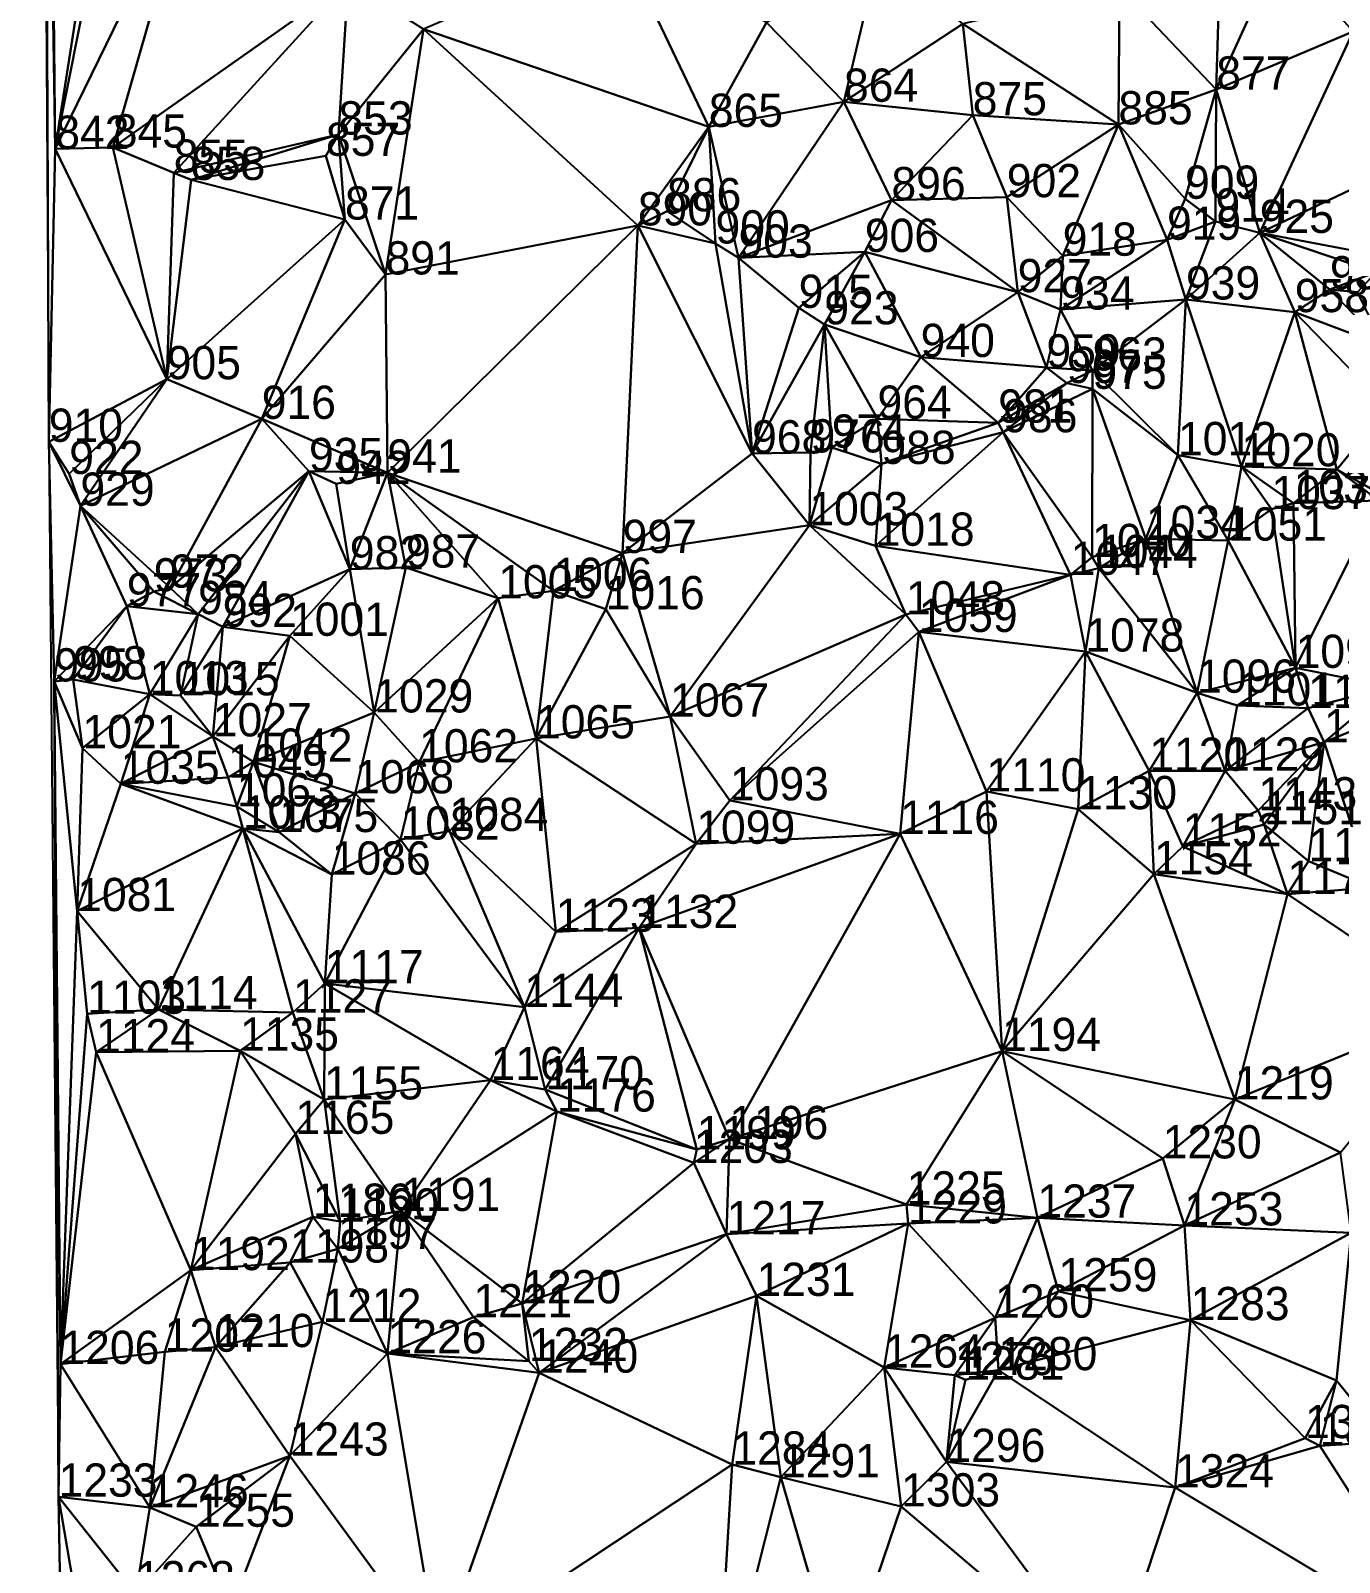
# Model space of a CAD drawing. Header units: metres. Extents: x 1121750 to 1121841, y 512624 to 512853.
# Drawn here: x 1121750.16 to 1121789.51, y 512676.52 to 512722.58 of the extents above; entities that cross this region are included whole.
import ezdxf

# ---------------------------------------------------------------- set-up
doc = ezdxf.new("R2010")
doc.units = ezdxf.units.M
doc.layers.add('shiti', color=10, linetype='CONTINUOUS')
doc.layers.add('zhuji', color=50, linetype='CONTINUOUS')

msp = doc.modelspace()

# ---------------------------------------------------------------- linework, layer by layer
for p in [(1121774.616, 512720.444, 214), (1121785.812, 512720.813, 213.63), (1121778.488, 512720.038, 213.89), (1121759.415, 512719.461, 213.65), (1121770.552, 512719.69, 213.81), (1121782.869, 512719.765, 213.66), (1121750.9, 512719.029, 213.81), (1121752.629, 512719.07, 213.48), (1121759.039, 512718.819, 213.47), (1121754.463, 512718.311, 213.65), (1121754.984, 512718.094, 213.58), (1121776.044, 512717.484, 214.1), (1121779.513, 512717.575, 213.99), (1121784.872, 512717.528, 213.62), (1121759.611, 512716.903, 213.65), (1121768.42, 512716.727, 214.4), (1121769.297, 512717.152, 214.27), (1121785.786, 512716.844, 213.58), (1121784.33, 512716.295, 213.73), (1121787.118, 512716.502, 213.67), (1121770.753, 512716.182, 214.16), (1121775.244, 512715.929, 214.18), (1121781.193, 512715.816, 213.85), (1121771.446, 512715.756, 214.06), (1121760.831, 512715.251, 214.24), (1121779.84, 512714.718, 214.13), (1121784.901, 512714.499, 213.78), (1121789.228, 512714.805, 213.58), (1121773.255, 512714.247, 214.25), (1121781.123, 512714.196, 214.01), (1121788.172, 512714.119, 213.65), (1121774.027, 512713.752, 214.34), (1121776.923, 512712.77, 214.34), (1121754.251, 512712.101, 213.78), (1121780.704, 512712.454, 214.29), (1121782.094, 512712.362, 213.97), (1121781.317, 512711.987, 214.19), (1121782.088, 512711.812, 214.03), (1121757.108, 512710.909, 213.75), (1121775.625, 512710.913, 214.51), (1121779.255, 512710.795, 214.41), (1121779.406, 512710.506, 214.35), (1121750.704, 512710.219, 214.59), (1121771.852, 512709.87, 214.45), (1121773.611, 512709.9, 214.28), (1121774.25, 512710.044, 214.17), (1121784.66, 512709.818, 213.91), (1121758.528, 512709.338, 213.86), (1121775.743, 512709.554, 214.38), (1121786.571, 512709.48, 213.77), (1121789.441, 512709.388, 213.22), (1121751.32, 512709.253, 214.15), (1121759.35, 512708.953, 213.87), (1121760.887, 512709.292, 214.24), (1121751.655, 512708.296, 214.09), (1121787.469, 512708.196, 213.53), (1121788.138, 512708.37, 213.4), (1121773.575, 512707.711, 214.34), (1121775.568, 512707.093, 214.25), (1121783.695, 512707.303, 214.03), (1121786.165, 512707.248, 213.61), (1121767.961, 512706.876, 214.37), (1121782.079, 512706.753, 214.28), (1121759.756, 512706.386, 214.17), (1121761.445, 512706.436, 214.39), (1121781.432, 512706.219, 214.33), (1121782.281, 512706.424, 214.23), (1121753.861, 512705.72, 214.01), (1121754.35, 512705.833, 213.9), (1121765.878, 512705.734, 214.57), (1121753.054, 512705.275, 214.1), (1121764.22, 512705.513, 214.42), (1121767.451, 512705.183, 214.48), (1121755.195, 512705.038, 213.98), (1121776.481, 512705.029, 214.28), (1121755.937, 512704.653, 213.82), (1121757.958, 512704.385, 213.94), (1121776.864, 512704.501, 214.31), (1121781.876, 512703.912, 214.22), (1121788.198, 512703.421, 213.6), (1121750.868, 512703.012, 214.39), (1121751.438, 512703.075, 214.27), (1121753.74, 512702.63, 214.14), (1121754.67, 512702.595, 214.09), (1121785.233, 512702.673, 213.23), (1121760.492, 512702.081, 214.09), (1121769.391, 512701.956, 214.57), (1121786.436, 512702.291, 213.35), (1121788.576, 512702.214, 213.98), (1121755.637, 512701.361, 214.01), (1121765.356, 512701.301, 214.55), (1121789.052, 512701.187, 213.92), (1121751.72, 512701.007, 214.25), (1121756.862, 512700.599, 213.85), (1121761.841, 512700.58, 214.15), (1121756.095, 512700.125, 214.26), (1121783.798, 512700.325, 212.32), (1121786.078, 512700.329, 214.15), (1121752.867, 512699.935, 214.48), (1121778.903, 512699.705, 214.52), (1121756.36, 512699.256, 214.13), (1121759.917, 512699.648, 214.05), (1121771.186, 512699.438, 214.81), (1121781.656, 512699.172, 214.01), (1121787.075, 512699.135, 214.21), (1121756.544, 512698.588, 214.03), (1121757.635, 512698.484, 213.95), (1121762.753, 512698.516, 214.31), (1121776.301, 512698.429, 214.74), (1121787.247, 512698.716, 214.25), (1121761.285, 512698.257, 214.13), (1121770.174, 512698.132, 214.73), (1121784.802, 512698.052, 214.43), (1121788.584, 512697.605, 214.43), (1121759.212, 512697.204, 213.98), (1121783.937, 512697.216, 214.63), (1121787.95, 512696.621, 214.55), (1121751.56, 512696.107, 214.43), (1121768.46, 512695.601, 214.61), (1121765.951, 512695.486, 214.52), (1121759.002, 512693.934, 214.1), (1121765.006, 512693.221, 214.44), (1121751.859, 512693.02, 214.6), (1121754.008, 512693.153, 214.62), (1121758.048, 512693.058, 214.35), (1121752.126, 512691.862, 214.68), (1121756.455, 512691.908, 214.56), (1121779.371, 512691.899, 214.71), (1121763.989, 512691.025, 214.31), (1121758.984, 512690.444, 214.32), (1121765.631, 512690.745, 214.57), (1121786.368, 512690.443, 214.77), (1121765.985, 512690.077, 214.66), (1121758.12, 512689.409, 214.68), (1121771.169, 512689.249, 215.11), (1121770.191, 512688.943, 214.83), (1121784.2, 512688.67, 214.73), (1121770.103, 512688.533, 214.91), (1121776.5, 512687.283, 214.9), (1121758.646, 512686.913, 214.8), (1121759.466, 512686.768, 214.61), (1121761.304, 512687.089, 214.27), (1121780.431, 512686.887, 214.74), (1121771.086, 512686.389, 215.41), (1121776.543, 512686.713, 214.87), (1121784.852, 512686.654, 214.98), (1121759.401, 512685.948, 214.71), (1121757.964, 512685.539, 215.12), (1121754.976, 512685.311, 214.85), (1121771.988, 512684.535, 215.16), (1121781.065, 512684.671, 214.9), (1121764.94, 512684.312, 214.36), (1121758.935, 512683.755, 214.89), (1121763.473, 512683.893, 214.45), (1121779.16, 512683.88, 214.66), (1121785.04, 512683.806, 214.84), (1121754.191, 512682.856, 215.17), (1121755.72, 512682.996, 215.03), (1121760.89, 512682.807, 214.64), (1121751.054, 512682.487, 214.95), (1121765.141, 512682.574, 214.57), (1121765.453, 512682.226, 214.66), (1121775.82, 512682.379, 214.95), (1121777.951, 512682.152, 214.29), (1121779.26, 512682.301, 214.89), (1121778.272, 512682.014, 214.37), (1121789.43, 512681.993, 214.82), (1121788.481, 512680.258, 215.02), (1121788.922, 512680.03, 214.96), (1121757.95, 512679.73, 214.98), (1121771.259, 512679.462, 215.29), (1121777.697, 512679.541, 214.72), (1121772.721, 512679.081, 215.17), (1121750.999, 512678.497, 215.11), (1121784.571, 512678.774, 215.1), (1121753.74, 512678.174, 215.08), (1121776.336, 512678.203, 214.34), (1121755.134, 512677.593, 215.15)]:
    msp.add_point(p)
at = {"layer": 'shiti'}
for points in [[(1121750.704, 512710.219), (1121750.585, 512739.253), (1121750.159, 512800.398), (1121750.704, 512710.219)], [(1121750.9, 512719.029), (1121750.585, 512739.253), (1121750.704, 512710.219), (1121750.9, 512719.029)], [(1121750.71, 512738.474), (1121750.585, 512739.253), (1121750.9, 512719.029), (1121750.71, 512738.474)], [(1121752.698, 512730.578), (1121750.71, 512738.474), (1121750.9, 512719.029), (1121752.698, 512730.578)], [(1121753.11, 512730.18), (1121752.698, 512730.578), (1121750.9, 512719.029), (1121753.11, 512730.18)], [(1121753.11, 512730.18), (1121750.9, 512719.029), (1121755.056, 512727.553), (1121753.11, 512730.18)], [(1121755.056, 512727.553), (1121750.9, 512719.029), (1121752.629, 512719.07), (1121755.056, 512727.553)], [(1121759.707, 512724.062), (1121755.056, 512727.553), (1121752.629, 512719.07), (1121759.707, 512724.062)], [(1121767.928, 512725.192), (1121761.975, 512722.626), (1121770.552, 512719.69), (1121767.928, 512725.192)], [(1121772.282, 512722.83), (1121767.928, 512725.192), (1121770.552, 512719.69), (1121772.282, 512722.83)], [(1121785.935, 512725.103), (1121782.903, 512723.885), (1121785.812, 512720.813), (1121785.935, 512725.103)], [(1121787.725, 512725.024), (1121785.935, 512725.103), (1121785.812, 512720.813), (1121787.725, 512725.024)], [(1121789.93, 512722.558), (1121787.725, 512725.024), (1121785.812, 512720.813), (1121789.93, 512722.558)], [(1121775.678, 512724.93), (1121772.282, 512722.83), (1121774.616, 512720.444), (1121775.678, 512724.93)], [(1121778.191, 512722.786), (1121775.678, 512724.93), (1121774.616, 512720.444), (1121778.191, 512722.786)], [(1121759.707, 512724.062), (1121752.629, 512719.07), (1121754.463, 512718.311), (1121759.707, 512724.062)], [(1121759.415, 512719.461), (1121759.707, 512724.062), (1121754.463, 512718.311), (1121759.415, 512719.461)], [(1121761.975, 512722.626), (1121759.707, 512724.062), (1121759.415, 512719.461), (1121761.975, 512722.626)], [(1121782.903, 512723.885), (1121778.191, 512722.786), (1121782.869, 512719.765), (1121782.903, 512723.885)], [(1121785.812, 512720.813), (1121782.903, 512723.885), (1121782.869, 512719.765), (1121785.812, 512720.813)], [(1121774.616, 512720.444), (1121772.282, 512722.83), (1121770.552, 512719.69), (1121774.616, 512720.444)], [(1121778.488, 512720.038), (1121778.191, 512722.786), (1121774.616, 512720.444), (1121778.488, 512720.038)], [(1121782.869, 512719.765), (1121778.191, 512722.786), (1121778.488, 512720.038), (1121782.869, 512719.765)], [(1121760.831, 512715.251), (1121761.975, 512722.626), (1121759.415, 512719.461), (1121760.831, 512715.251)], [(1121768.42, 512716.727), (1121761.975, 512722.626), (1121760.831, 512715.251), (1121768.42, 512716.727)], [(1121770.552, 512719.69), (1121761.975, 512722.626), (1121768.42, 512716.727), (1121770.552, 512719.69)], [(1121789.93, 512722.558), (1121785.812, 512720.813), (1121787.118, 512716.502), (1121789.93, 512722.558)], [(1121793.149, 512719.359), (1121789.93, 512722.558), (1121787.118, 512716.502), (1121793.149, 512719.359)], [(1121774.616, 512720.444), (1121770.552, 512719.69), (1121771.446, 512715.756), (1121774.616, 512720.444)], [(1121776.044, 512717.484), (1121774.616, 512720.444), (1121771.446, 512715.756), (1121776.044, 512717.484)], [(1121778.488, 512720.038), (1121774.616, 512720.444), (1121776.044, 512717.484), (1121778.488, 512720.038)], [(1121784.872, 512717.528), (1121785.812, 512720.813), (1121782.869, 512719.765), (1121784.872, 512717.528)], [(1121785.786, 512716.844), (1121785.812, 512720.813), (1121784.872, 512717.528), (1121785.786, 512716.844)], [(1121787.118, 512716.502), (1121785.812, 512720.813), (1121785.786, 512716.844), (1121787.118, 512716.502)], [(1121779.513, 512717.575), (1121778.488, 512720.038), (1121776.044, 512717.484), (1121779.513, 512717.575)], [(1121782.869, 512719.765), (1121778.488, 512720.038), (1121779.513, 512717.575), (1121782.869, 512719.765)], [(1121759.415, 512719.461), (1121754.463, 512718.311), (1121754.984, 512718.094), (1121759.415, 512719.461)], [(1121759.039, 512718.819), (1121759.415, 512719.461), (1121754.984, 512718.094), (1121759.039, 512718.819)], [(1121759.415, 512719.461), (1121759.039, 512718.819), (1121759.611, 512716.903), (1121759.415, 512719.461)], [(1121759.415, 512719.461), (1121759.611, 512716.903), (1121760.831, 512715.251), (1121759.415, 512719.461)], [(1121769.297, 512717.152), (1121770.552, 512719.69), (1121768.42, 512716.727), (1121769.297, 512717.152)], [(1121770.753, 512716.182), (1121770.552, 512719.69), (1121769.297, 512717.152), (1121770.753, 512716.182)], [(1121771.446, 512715.756), (1121770.552, 512719.69), (1121770.753, 512716.182), (1121771.446, 512715.756)], [(1121781.193, 512715.816), (1121782.869, 512719.765), (1121779.513, 512717.575), (1121781.193, 512715.816)], [(1121784.33, 512716.295), (1121782.869, 512719.765), (1121781.193, 512715.816), (1121784.33, 512716.295)], [(1121784.872, 512717.528), (1121782.869, 512719.765), (1121784.33, 512716.295), (1121784.872, 512717.528)], [(1121754.251, 512712.101), (1121750.9, 512719.029), (1121750.704, 512710.219), (1121754.251, 512712.101)], [(1121752.629, 512719.07), (1121750.9, 512719.029), (1121754.251, 512712.101), (1121752.629, 512719.07)], [(1121754.463, 512718.311), (1121752.629, 512719.07), (1121754.251, 512712.101), (1121754.463, 512718.311)], [(1121787.118, 512716.502), (1121791.132, 512715.747), (1121793.149, 512719.359), (1121787.118, 512716.502)], [(1121759.039, 512718.819), (1121754.984, 512718.094), (1121759.611, 512716.903), (1121759.039, 512718.819)], [(1121754.984, 512718.094), (1121754.463, 512718.311), (1121754.251, 512712.101), (1121754.984, 512718.094)], [(1121759.611, 512716.903), (1121754.984, 512718.094), (1121754.251, 512712.101), (1121759.611, 512716.903)], [(1121776.044, 512717.484), (1121771.446, 512715.756), (1121775.244, 512715.929), (1121776.044, 512717.484)], [(1121779.84, 512714.718), (1121776.044, 512717.484), (1121775.244, 512715.929), (1121779.84, 512714.718)], [(1121779.513, 512717.575), (1121776.044, 512717.484), (1121779.84, 512714.718), (1121779.513, 512717.575)], [(1121781.193, 512715.816), (1121779.513, 512717.575), (1121779.84, 512714.718), (1121781.193, 512715.816)], [(1121785.786, 512716.844), (1121784.872, 512717.528), (1121784.33, 512716.295), (1121785.786, 512716.844)], [(1121759.611, 512716.903), (1121754.251, 512712.101), (1121757.108, 512710.909), (1121759.611, 512716.903)], [(1121760.831, 512715.251), (1121759.611, 512716.903), (1121757.108, 512710.909), (1121760.831, 512715.251)], [(1121768.42, 512716.727), (1121760.831, 512715.251), (1121760.887, 512709.292), (1121768.42, 512716.727)], [(1121767.961, 512706.876), (1121768.42, 512716.727), (1121760.887, 512709.292), (1121767.961, 512706.876)], [(1121771.852, 512709.87), (1121768.42, 512716.727), (1121767.961, 512706.876), (1121771.852, 512709.87)], [(1121770.753, 512716.182), (1121769.297, 512717.152), (1121768.42, 512716.727), (1121770.753, 512716.182)], [(1121770.753, 512716.182), (1121768.42, 512716.727), (1121771.852, 512709.87), (1121770.753, 512716.182)], [(1121785.786, 512716.844), (1121784.33, 512716.295), (1121784.901, 512714.499), (1121785.786, 512716.844)], [(1121784.901, 512714.499), (1121787.118, 512716.502), (1121785.786, 512716.844), (1121784.901, 512714.499)], [(1121784.33, 512716.295), (1121781.193, 512715.816), (1121781.123, 512714.196), (1121784.33, 512716.295)], [(1121784.901, 512714.499), (1121784.33, 512716.295), (1121781.123, 512714.196), (1121784.901, 512714.499)], [(1121788.172, 512714.119), (1121787.118, 512716.502), (1121784.901, 512714.499), (1121788.172, 512714.119)], [(1121790.615, 512715.324), (1121791.132, 512715.747), (1121787.118, 512716.502), (1121790.615, 512715.324)], [(1121789.228, 512714.805), (1121787.118, 512716.502), (1121788.172, 512714.119), (1121789.228, 512714.805)], [(1121789.228, 512714.805), (1121790.615, 512715.324), (1121787.118, 512716.502), (1121789.228, 512714.805)], [(1121771.446, 512715.756), (1121770.753, 512716.182), (1121771.852, 512709.87), (1121771.446, 512715.756)], [(1121775.244, 512715.929), (1121771.446, 512715.756), (1121773.255, 512714.247), (1121775.244, 512715.929)], [(1121775.244, 512715.929), (1121773.255, 512714.247), (1121774.027, 512713.752), (1121775.244, 512715.929)], [(1121776.923, 512712.77), (1121775.244, 512715.929), (1121774.027, 512713.752), (1121776.923, 512712.77)], [(1121779.84, 512714.718), (1121775.244, 512715.929), (1121776.923, 512712.77), (1121779.84, 512714.718)], [(1121781.123, 512714.196), (1121781.193, 512715.816), (1121779.84, 512714.718), (1121781.123, 512714.196)], [(1121773.255, 512714.247), (1121771.446, 512715.756), (1121771.852, 512709.87), (1121773.255, 512714.247)], [(1121790.058, 512714.721), (1121790.615, 512715.324), (1121789.228, 512714.805), (1121790.058, 512714.721)], [(1121760.887, 512709.292), (1121760.831, 512715.251), (1121757.108, 512710.909), (1121760.887, 512709.292)], [(1121780.704, 512712.454), (1121779.84, 512714.718), (1121776.923, 512712.77), (1121780.704, 512712.454)], [(1121781.123, 512714.196), (1121779.84, 512714.718), (1121780.704, 512712.454), (1121781.123, 512714.196)], [(1121784.901, 512714.499), (1121781.123, 512714.196), (1121782.094, 512712.362), (1121784.901, 512714.499)], [(1121784.901, 512714.499), (1121782.094, 512712.362), (1121784.66, 512709.818), (1121784.901, 512714.499)], [(1121784.901, 512714.499), (1121784.66, 512709.818), (1121786.571, 512709.48), (1121784.901, 512714.499)], [(1121788.172, 512714.119), (1121784.901, 512714.499), (1121786.571, 512709.48), (1121788.172, 512714.119)], [(1121790.848, 512713.106), (1121789.228, 512714.805), (1121788.172, 512714.119), (1121790.848, 512713.106)], [(1121790.058, 512714.721), (1121789.228, 512714.805), (1121790.848, 512713.106), (1121790.058, 512714.721)], [(1121773.255, 512714.247), (1121771.852, 512709.87), (1121774.027, 512713.752), (1121773.255, 512714.247)], [(1121782.094, 512712.362), (1121781.123, 512714.196), (1121780.704, 512712.454), (1121782.094, 512712.362)], [(1121789.441, 512709.388), (1121788.172, 512714.119), (1121786.571, 512709.48), (1121789.441, 512709.388)], [(1121788.172, 512714.119), (1121789.441, 512709.388), (1121790.96, 512711.237), (1121788.172, 512714.119)], [(1121788.172, 512714.119), (1121790.96, 512711.237), (1121790.848, 512713.106), (1121788.172, 512714.119)], [(1121774.027, 512713.752), (1121771.852, 512709.87), (1121773.611, 512709.9), (1121774.027, 512713.752)], [(1121774.027, 512713.752), (1121773.611, 512709.9), (1121774.25, 512710.044), (1121774.027, 512713.752)], [(1121775.625, 512710.913), (1121774.027, 512713.752), (1121774.25, 512710.044), (1121775.625, 512710.913)], [(1121776.923, 512712.77), (1121774.027, 512713.752), (1121775.625, 512710.913), (1121776.923, 512712.77)], [(1121776.923, 512712.77), (1121775.625, 512710.913), (1121779.255, 512710.795), (1121776.923, 512712.77)], [(1121780.704, 512712.454), (1121776.923, 512712.77), (1121779.255, 512710.795), (1121780.704, 512712.454)], [(1121751.32, 512709.253), (1121754.251, 512712.101), (1121750.704, 512710.219), (1121751.32, 512709.253)], [(1121751.655, 512708.296), (1121754.251, 512712.101), (1121751.32, 512709.253), (1121751.655, 512708.296)], [(1121757.108, 512710.909), (1121754.251, 512712.101), (1121751.655, 512708.296), (1121757.108, 512710.909)], [(1121780.704, 512712.454), (1121779.255, 512710.795), (1121781.317, 512711.987), (1121780.704, 512712.454)], [(1121782.094, 512712.362), (1121780.704, 512712.454), (1121781.317, 512711.987), (1121782.094, 512712.362)], [(1121782.094, 512712.362), (1121781.317, 512711.987), (1121782.088, 512711.812), (1121782.094, 512712.362)], [(1121782.094, 512712.362), (1121782.088, 512711.812), (1121784.66, 512709.818), (1121782.094, 512712.362)], [(1121781.317, 512711.987), (1121779.255, 512710.795), (1121779.406, 512710.506), (1121781.317, 512711.987)], [(1121781.317, 512711.987), (1121779.406, 512710.506), (1121782.088, 512711.812), (1121781.317, 512711.987)], [(1121782.088, 512711.812), (1121779.406, 512710.506), (1121782.079, 512706.753), (1121782.088, 512711.812)], [(1121783.695, 512707.303), (1121782.088, 512711.812), (1121782.079, 512706.753), (1121783.695, 512707.303)], [(1121784.66, 512709.818), (1121782.088, 512711.812), (1121783.695, 512707.303), (1121784.66, 512709.818)], [(1121789.441, 512709.388), (1121790.645, 512708.705), (1121790.96, 512711.237), (1121789.441, 512709.388)], [(1121754.35, 512705.833), (1121757.108, 512710.909), (1121751.655, 512708.296), (1121754.35, 512705.833)], [(1121758.528, 512709.338), (1121757.108, 512710.909), (1121754.35, 512705.833), (1121758.528, 512709.338)], [(1121760.887, 512709.292), (1121757.108, 512710.909), (1121758.528, 512709.338), (1121760.887, 512709.292)], [(1121775.625, 512710.913), (1121774.25, 512710.044), (1121775.743, 512709.554), (1121775.625, 512710.913)], [(1121779.255, 512710.795), (1121775.625, 512710.913), (1121775.743, 512709.554), (1121779.255, 512710.795)], [(1121779.255, 512710.795), (1121775.743, 512709.554), (1121779.406, 512710.506), (1121779.255, 512710.795)], [(1121779.406, 512710.506), (1121775.568, 512707.093), (1121781.432, 512706.219), (1121779.406, 512710.506)], [(1121779.406, 512710.506), (1121775.743, 512709.554), (1121775.568, 512707.093), (1121779.406, 512710.506)], [(1121782.079, 512706.753), (1121779.406, 512710.506), (1121781.432, 512706.219), (1121782.079, 512706.753)], [(1121751.655, 512708.296), (1121751.32, 512709.253), (1121750.704, 512710.219), (1121751.655, 512708.296)], [(1121750.868, 512703.012), (1121751.655, 512708.296), (1121750.704, 512710.219), (1121750.868, 512703.012)], [(1121750.999, 512678.497), (1121750.868, 512703.012), (1121750.704, 512710.219), (1121750.999, 512678.497)], [(1121773.575, 512707.711), (1121771.852, 512709.87), (1121767.961, 512706.876), (1121773.575, 512707.711)], [(1121773.611, 512709.9), (1121771.852, 512709.87), (1121773.575, 512707.711), (1121773.611, 512709.9)], [(1121774.25, 512710.044), (1121773.611, 512709.9), (1121773.575, 512707.711), (1121774.25, 512710.044)], [(1121775.743, 512709.554), (1121774.25, 512710.044), (1121773.575, 512707.711), (1121775.743, 512709.554)], [(1121786.165, 512707.248), (1121784.66, 512709.818), (1121783.695, 512707.303), (1121786.165, 512707.248)], [(1121786.571, 512709.48), (1121784.66, 512709.818), (1121786.165, 512707.248), (1121786.571, 512709.48)], [(1121755.195, 512705.038), (1121758.528, 512709.338), (1121754.35, 512705.833), (1121755.195, 512705.038)], [(1121755.937, 512704.653), (1121758.528, 512709.338), (1121755.195, 512705.038), (1121755.937, 512704.653)], [(1121759.756, 512706.386), (1121758.528, 512709.338), (1121755.937, 512704.653), (1121759.756, 512706.386)], [(1121759.35, 512708.953), (1121760.887, 512709.292), (1121758.528, 512709.338), (1121759.35, 512708.953)], [(1121759.756, 512706.386), (1121759.35, 512708.953), (1121758.528, 512709.338), (1121759.756, 512706.386)], [(1121775.743, 512709.554), (1121773.575, 512707.711), (1121775.568, 512707.093), (1121775.743, 512709.554)], [(1121787.469, 512708.196), (1121786.571, 512709.48), (1121786.165, 512707.248), (1121787.469, 512708.196)], [(1121788.138, 512708.37), (1121786.571, 512709.48), (1121787.469, 512708.196), (1121788.138, 512708.37)], [(1121786.571, 512709.48), (1121788.138, 512708.37), (1121789.441, 512709.388), (1121786.571, 512709.48)], [(1121788.138, 512708.37), (1121790.697, 512708.456), (1121789.441, 512709.388), (1121788.138, 512708.37)], [(1121789.441, 512709.388), (1121790.697, 512708.456), (1121790.645, 512708.705), (1121789.441, 512709.388)], [(1121759.756, 512706.386), (1121760.887, 512709.292), (1121759.35, 512708.953), (1121759.756, 512706.386)], [(1121761.445, 512706.436), (1121760.887, 512709.292), (1121759.756, 512706.386), (1121761.445, 512706.436)], [(1121765.878, 512705.734), (1121767.961, 512706.876), (1121760.887, 512709.292), (1121765.878, 512705.734)], [(1121764.22, 512705.513), (1121760.887, 512709.292), (1121761.445, 512706.436), (1121764.22, 512705.513)], [(1121764.22, 512705.513), (1121765.878, 512705.734), (1121760.887, 512709.292), (1121764.22, 512705.513)], [(1121788.138, 512708.37), (1121788.198, 512703.421), (1121790.697, 512708.456), (1121788.138, 512708.37)], [(1121788.198, 512703.421), (1121791.031, 512702.849), (1121790.697, 512708.456), (1121788.198, 512703.421)], [(1121753.054, 512705.275), (1121751.655, 512708.296), (1121750.868, 512703.012), (1121753.054, 512705.275)], [(1121753.861, 512705.72), (1121751.655, 512708.296), (1121753.054, 512705.275), (1121753.861, 512705.72)], [(1121753.861, 512705.72), (1121754.35, 512705.833), (1121751.655, 512708.296), (1121753.861, 512705.72)], [(1121787.469, 512708.196), (1121786.165, 512707.248), (1121788.198, 512703.421), (1121787.469, 512708.196)], [(1121788.138, 512708.37), (1121787.469, 512708.196), (1121788.198, 512703.421), (1121788.138, 512708.37)], [(1121769.391, 512701.956), (1121773.575, 512707.711), (1121767.961, 512706.876), (1121769.391, 512701.956)], [(1121776.481, 512705.029), (1121773.575, 512707.711), (1121769.391, 512701.956), (1121776.481, 512705.029)], [(1121775.568, 512707.093), (1121773.575, 512707.711), (1121776.481, 512705.029), (1121775.568, 512707.093)], [(1121781.432, 512706.219), (1121775.568, 512707.093), (1121776.481, 512705.029), (1121781.432, 512706.219)], [(1121783.695, 512707.303), (1121782.079, 512706.753), (1121782.281, 512706.424), (1121783.695, 512707.303)], [(1121783.695, 512707.303), (1121782.281, 512706.424), (1121785.233, 512702.673), (1121783.695, 512707.303)], [(1121786.165, 512707.248), (1121783.695, 512707.303), (1121785.233, 512702.673), (1121786.165, 512707.248)], [(1121788.198, 512703.421), (1121786.165, 512707.248), (1121785.233, 512702.673), (1121788.198, 512703.421)], [(1121767.451, 512705.183), (1121767.961, 512706.876), (1121765.878, 512705.734), (1121767.451, 512705.183)], [(1121769.391, 512701.956), (1121767.961, 512706.876), (1121767.451, 512705.183), (1121769.391, 512701.956)], [(1121782.281, 512706.424), (1121782.079, 512706.753), (1121781.432, 512706.219), (1121782.281, 512706.424)], [(1121757.958, 512704.385), (1121759.756, 512706.386), (1121755.937, 512704.653), (1121757.958, 512704.385)], [(1121760.492, 512702.081), (1121759.756, 512706.386), (1121757.958, 512704.385), (1121760.492, 512702.081)], [(1121760.492, 512702.081), (1121761.445, 512706.436), (1121759.756, 512706.386), (1121760.492, 512702.081)], [(1121764.22, 512705.513), (1121761.445, 512706.436), (1121760.492, 512702.081), (1121764.22, 512705.513)], [(1121781.432, 512706.219), (1121776.481, 512705.029), (1121776.864, 512704.501), (1121781.432, 512706.219)], [(1121781.876, 512703.912), (1121781.432, 512706.219), (1121776.864, 512704.501), (1121781.876, 512703.912)], [(1121782.281, 512706.424), (1121781.432, 512706.219), (1121781.876, 512703.912), (1121782.281, 512706.424)], [(1121785.233, 512702.673), (1121782.281, 512706.424), (1121781.876, 512703.912), (1121785.233, 512702.673)], [(1121755.195, 512705.038), (1121753.861, 512705.72), (1121753.054, 512705.275), (1121755.195, 512705.038)], [(1121755.195, 512705.038), (1121754.35, 512705.833), (1121753.861, 512705.72), (1121755.195, 512705.038)], [(1121765.356, 512701.301), (1121765.878, 512705.734), (1121764.22, 512705.513), (1121765.356, 512701.301)], [(1121765.356, 512701.301), (1121767.451, 512705.183), (1121765.878, 512705.734), (1121765.356, 512701.301)], [(1121751.438, 512703.075), (1121753.054, 512705.275), (1121750.868, 512703.012), (1121751.438, 512703.075)], [(1121753.74, 512702.63), (1121753.054, 512705.275), (1121751.438, 512703.075), (1121753.74, 512702.63)], [(1121755.195, 512705.038), (1121753.054, 512705.275), (1121753.74, 512702.63), (1121755.195, 512705.038)], [(1121761.841, 512700.58), (1121764.22, 512705.513), (1121760.492, 512702.081), (1121761.841, 512700.58)], [(1121761.841, 512700.58), (1121765.356, 512701.301), (1121764.22, 512705.513), (1121761.841, 512700.58)], [(1121769.391, 512701.956), (1121767.451, 512705.183), (1121765.356, 512701.301), (1121769.391, 512701.956)], [(1121754.67, 512702.595), (1121755.195, 512705.038), (1121753.74, 512702.63), (1121754.67, 512702.595)], [(1121754.67, 512702.595), (1121755.937, 512704.653), (1121755.195, 512705.038), (1121754.67, 512702.595)], [(1121771.186, 512699.438), (1121776.481, 512705.029), (1121769.391, 512701.956), (1121771.186, 512699.438)], [(1121776.864, 512704.501), (1121776.481, 512705.029), (1121771.186, 512699.438), (1121776.864, 512704.501)], [(1121755.637, 512701.361), (1121755.937, 512704.653), (1121754.67, 512702.595), (1121755.637, 512701.361)], [(1121757.958, 512704.385), (1121755.937, 512704.653), (1121755.637, 512701.361), (1121757.958, 512704.385)], [(1121756.862, 512700.599), (1121757.958, 512704.385), (1121755.637, 512701.361), (1121756.862, 512700.599)], [(1121756.862, 512700.599), (1121760.492, 512702.081), (1121757.958, 512704.385), (1121756.862, 512700.599)], [(1121776.301, 512698.429), (1121776.864, 512704.501), (1121771.186, 512699.438), (1121776.301, 512698.429)], [(1121778.903, 512699.705), (1121776.864, 512704.501), (1121776.301, 512698.429), (1121778.903, 512699.705)], [(1121781.876, 512703.912), (1121776.864, 512704.501), (1121778.903, 512699.705), (1121781.876, 512703.912)], [(1121781.656, 512699.172), (1121781.876, 512703.912), (1121778.903, 512699.705), (1121781.656, 512699.172)], [(1121783.798, 512700.325), (1121781.876, 512703.912), (1121781.656, 512699.172), (1121783.798, 512700.325)], [(1121783.798, 512700.325), (1121785.233, 512702.673), (1121781.876, 512703.912), (1121783.798, 512700.325)], [(1121788.198, 512703.421), (1121785.233, 512702.673), (1121786.436, 512702.291), (1121788.198, 512703.421)], [(1121786.436, 512702.291), (1121788.576, 512702.214), (1121788.198, 512703.421), (1121786.436, 512702.291)], [(1121788.198, 512703.421), (1121788.576, 512702.214), (1121791.031, 512702.849), (1121788.198, 512703.421)], [(1121751.72, 512701.007), (1121751.438, 512703.075), (1121750.868, 512703.012), (1121751.72, 512701.007)], [(1121751.054, 512682.487), (1121750.868, 512703.012), (1121750.999, 512678.497), (1121751.054, 512682.487)], [(1121751.56, 512696.107), (1121750.868, 512703.012), (1121751.054, 512682.487), (1121751.56, 512696.107)], [(1121751.72, 512701.007), (1121750.868, 512703.012), (1121751.56, 512696.107), (1121751.72, 512701.007)], [(1121753.74, 512702.63), (1121751.438, 512703.075), (1121751.72, 512701.007), (1121753.74, 512702.63)], [(1121752.867, 512699.935), (1121753.74, 512702.63), (1121751.72, 512701.007), (1121752.867, 512699.935)], [(1121755.637, 512701.361), (1121753.74, 512702.63), (1121752.867, 512699.935), (1121755.637, 512701.361)], [(1121755.637, 512701.361), (1121754.67, 512702.595), (1121753.74, 512702.63), (1121755.637, 512701.361)], [(1121786.078, 512700.329), (1121785.233, 512702.673), (1121783.798, 512700.325), (1121786.078, 512700.329)], [(1121786.436, 512702.291), (1121785.233, 512702.673), (1121786.078, 512700.329), (1121786.436, 512702.291)], [(1121788.576, 512702.214), (1121789.052, 512701.187), (1121791.031, 512702.849), (1121788.576, 512702.214)], [(1121791.031, 512702.849), (1121789.052, 512701.187), (1121791.505, 512702.182), (1121791.031, 512702.849)], [(1121759.917, 512699.648), (1121760.492, 512702.081), (1121756.862, 512700.599), (1121759.917, 512699.648)], [(1121761.841, 512700.58), (1121760.492, 512702.081), (1121759.917, 512699.648), (1121761.841, 512700.58)], [(1121770.174, 512698.132), (1121769.391, 512701.956), (1121765.356, 512701.301), (1121770.174, 512698.132)], [(1121771.186, 512699.438), (1121769.391, 512701.956), (1121770.174, 512698.132), (1121771.186, 512699.438)], [(1121788.576, 512702.214), (1121786.436, 512702.291), (1121786.078, 512700.329), (1121788.576, 512702.214)], [(1121786.078, 512700.329), (1121789.052, 512701.187), (1121788.576, 512702.214), (1121786.078, 512700.329)], [(1121789.052, 512701.187), (1121790.488, 512696.817), (1121791.505, 512702.182), (1121789.052, 512701.187)], [(1121756.095, 512700.125), (1121755.637, 512701.361), (1121752.867, 512699.935), (1121756.095, 512700.125)], [(1121756.862, 512700.599), (1121755.637, 512701.361), (1121756.095, 512700.125), (1121756.862, 512700.599)], [(1121762.753, 512698.516), (1121765.356, 512701.301), (1121761.841, 512700.58), (1121762.753, 512698.516)], [(1121765.951, 512695.486), (1121765.356, 512701.301), (1121762.753, 512698.516), (1121765.951, 512695.486)], [(1121765.951, 512695.486), (1121770.174, 512698.132), (1121765.356, 512701.301), (1121765.951, 512695.486)], [(1121787.075, 512699.135), (1121789.052, 512701.187), (1121786.078, 512700.329), (1121787.075, 512699.135)], [(1121787.075, 512699.135), (1121787.247, 512698.716), (1121789.052, 512701.187), (1121787.075, 512699.135)], [(1121787.247, 512698.716), (1121788.584, 512697.605), (1121789.052, 512701.187), (1121787.247, 512698.716)], [(1121788.584, 512697.605), (1121790.488, 512696.817), (1121789.052, 512701.187), (1121788.584, 512697.605)], [(1121752.867, 512699.935), (1121751.72, 512701.007), (1121751.56, 512696.107), (1121752.867, 512699.935)], [(1121756.862, 512700.599), (1121756.095, 512700.125), (1121756.36, 512699.256), (1121756.862, 512700.599)], [(1121756.862, 512700.599), (1121756.36, 512699.256), (1121757.635, 512698.484), (1121756.862, 512700.599)], [(1121759.917, 512699.648), (1121756.862, 512700.599), (1121757.635, 512698.484), (1121759.917, 512699.648)], [(1121761.285, 512698.257), (1121761.841, 512700.58), (1121759.917, 512699.648), (1121761.285, 512698.257)], [(1121761.285, 512698.257), (1121762.753, 512698.516), (1121761.841, 512700.58), (1121761.285, 512698.257)], [(1121756.095, 512700.125), (1121752.867, 512699.935), (1121756.36, 512699.256), (1121756.095, 512700.125)], [(1121783.798, 512700.325), (1121781.656, 512699.172), (1121783.937, 512697.216), (1121783.798, 512700.325)], [(1121784.802, 512698.052), (1121786.078, 512700.329), (1121783.798, 512700.325), (1121784.802, 512698.052)], [(1121784.802, 512698.052), (1121783.798, 512700.325), (1121783.937, 512697.216), (1121784.802, 512698.052)], [(1121787.075, 512699.135), (1121786.078, 512700.329), (1121784.802, 512698.052), (1121787.075, 512699.135)], [(1121756.544, 512698.588), (1121752.867, 512699.935), (1121751.56, 512696.107), (1121756.544, 512698.588)], [(1121756.36, 512699.256), (1121752.867, 512699.935), (1121756.544, 512698.588), (1121756.36, 512699.256)], [(1121779.371, 512691.899), (1121778.903, 512699.705), (1121776.301, 512698.429), (1121779.371, 512691.899)], [(1121781.656, 512699.172), (1121778.903, 512699.705), (1121779.371, 512691.899), (1121781.656, 512699.172)], [(1121757.635, 512698.484), (1121756.36, 512699.256), (1121756.544, 512698.588), (1121757.635, 512698.484)], [(1121759.917, 512699.648), (1121757.635, 512698.484), (1121759.212, 512697.204), (1121759.917, 512699.648)], [(1121759.917, 512699.648), (1121759.212, 512697.204), (1121761.285, 512698.257), (1121759.917, 512699.648)], [(1121776.301, 512698.429), (1121771.186, 512699.438), (1121770.174, 512698.132), (1121776.301, 512698.429)], [(1121783.937, 512697.216), (1121781.656, 512699.172), (1121779.371, 512691.899), (1121783.937, 512697.216)], [(1121784.802, 512698.052), (1121787.247, 512698.716), (1121787.075, 512699.135), (1121784.802, 512698.052)], [(1121756.544, 512698.588), (1121751.56, 512696.107), (1121754.008, 512693.153), (1121756.544, 512698.588)], [(1121758.048, 512693.058), (1121756.544, 512698.588), (1121754.008, 512693.153), (1121758.048, 512693.058)], [(1121759.002, 512693.934), (1121756.544, 512698.588), (1121758.048, 512693.058), (1121759.002, 512693.934)], [(1121759.212, 512697.204), (1121756.544, 512698.588), (1121759.002, 512693.934), (1121759.212, 512697.204)], [(1121759.212, 512697.204), (1121757.635, 512698.484), (1121756.544, 512698.588), (1121759.212, 512697.204)], [(1121762.753, 512698.516), (1121761.285, 512698.257), (1121765.006, 512693.221), (1121762.753, 512698.516)], [(1121765.006, 512693.221), (1121765.951, 512695.486), (1121762.753, 512698.516), (1121765.006, 512693.221)], [(1121776.301, 512698.429), (1121770.174, 512698.132), (1121768.46, 512695.601), (1121776.301, 512698.429)], [(1121771.169, 512689.249), (1121776.301, 512698.429), (1121768.46, 512695.601), (1121771.169, 512689.249)], [(1121779.371, 512691.899), (1121776.301, 512698.429), (1121771.169, 512689.249), (1121779.371, 512691.899)], [(1121784.802, 512698.052), (1121787.95, 512696.621), (1121787.247, 512698.716), (1121784.802, 512698.052)], [(1121787.247, 512698.716), (1121787.95, 512696.621), (1121788.584, 512697.605), (1121787.247, 512698.716)], [(1121761.285, 512698.257), (1121759.212, 512697.204), (1121759.002, 512693.934), (1121761.285, 512698.257)], [(1121765.006, 512693.221), (1121761.285, 512698.257), (1121759.002, 512693.934), (1121765.006, 512693.221)], [(1121768.46, 512695.601), (1121770.174, 512698.132), (1121765.951, 512695.486), (1121768.46, 512695.601)], [(1121784.802, 512698.052), (1121783.937, 512697.216), (1121787.95, 512696.621), (1121784.802, 512698.052)], [(1121788.584, 512697.605), (1121787.95, 512696.621), (1121790.488, 512696.817), (1121788.584, 512697.605)], [(1121786.368, 512690.443), (1121783.937, 512697.216), (1121779.371, 512691.899), (1121786.368, 512690.443)], [(1121783.937, 512697.216), (1121786.368, 512690.443), (1121787.95, 512696.621), (1121783.937, 512697.216)], [(1121787.95, 512696.621), (1121786.368, 512690.443), (1121793.07, 512693.183), (1121787.95, 512696.621)], [(1121787.95, 512696.621), (1121793.07, 512693.183), (1121790.488, 512696.817), (1121787.95, 512696.621)], [(1121751.859, 512693.02), (1121751.56, 512696.107), (1121751.054, 512682.487), (1121751.859, 512693.02)], [(1121754.008, 512693.153), (1121751.56, 512696.107), (1121751.859, 512693.02), (1121754.008, 512693.153)], [(1121768.46, 512695.601), (1121765.006, 512693.221), (1121765.631, 512690.745), (1121768.46, 512695.601)], [(1121768.46, 512695.601), (1121765.951, 512695.486), (1121765.006, 512693.221), (1121768.46, 512695.601)], [(1121770.191, 512688.943), (1121768.46, 512695.601), (1121765.631, 512690.745), (1121770.191, 512688.943)], [(1121771.169, 512689.249), (1121768.46, 512695.601), (1121770.191, 512688.943), (1121771.169, 512689.249)], [(1121758.984, 512690.444), (1121759.002, 512693.934), (1121758.048, 512693.058), (1121758.984, 512690.444)], [(1121763.989, 512691.025), (1121759.002, 512693.934), (1121758.984, 512690.444), (1121763.989, 512691.025)], [(1121765.006, 512693.221), (1121759.002, 512693.934), (1121763.989, 512691.025), (1121765.006, 512693.221)], [(1121765.631, 512690.745), (1121765.006, 512693.221), (1121763.989, 512691.025), (1121765.631, 512690.745)], [(1121752.126, 512691.862), (1121751.859, 512693.02), (1121751.054, 512682.487), (1121752.126, 512691.862)], [(1121754.008, 512693.153), (1121751.859, 512693.02), (1121752.126, 512691.862), (1121754.008, 512693.153)], [(1121756.455, 512691.908), (1121754.008, 512693.153), (1121752.126, 512691.862), (1121756.455, 512691.908)], [(1121758.048, 512693.058), (1121754.008, 512693.153), (1121756.455, 512691.908), (1121758.048, 512693.058)], [(1121758.984, 512690.444), (1121758.048, 512693.058), (1121756.455, 512691.908), (1121758.984, 512690.444)], [(1121786.368, 512690.443), (1121789.548, 512688.843), (1121793.07, 512693.183), (1121786.368, 512690.443)], [(1121752.126, 512691.862), (1121751.054, 512682.487), (1121754.976, 512685.311), (1121752.126, 512691.862)], [(1121756.455, 512691.908), (1121752.126, 512691.862), (1121754.976, 512685.311), (1121756.455, 512691.908)], [(1121758.12, 512689.409), (1121756.455, 512691.908), (1121754.976, 512685.311), (1121758.12, 512689.409)], [(1121758.984, 512690.444), (1121756.455, 512691.908), (1121758.12, 512689.409), (1121758.984, 512690.444)], [(1121776.5, 512687.283), (1121779.371, 512691.899), (1121771.169, 512689.249), (1121776.5, 512687.283)], [(1121779.371, 512691.899), (1121776.5, 512687.283), (1121780.431, 512686.887), (1121779.371, 512691.899)], [(1121779.371, 512691.899), (1121784.2, 512688.67), (1121786.368, 512690.443), (1121779.371, 512691.899)], [(1121779.371, 512691.899), (1121780.431, 512686.887), (1121784.2, 512688.67), (1121779.371, 512691.899)], [(1121761.304, 512687.089), (1121763.989, 512691.025), (1121758.984, 512690.444), (1121761.304, 512687.089)], [(1121765.985, 512690.077), (1121763.989, 512691.025), (1121761.304, 512687.089), (1121765.985, 512690.077)], [(1121765.631, 512690.745), (1121763.989, 512691.025), (1121765.985, 512690.077), (1121765.631, 512690.745)], [(1121759.466, 512686.768), (1121758.984, 512690.444), (1121758.12, 512689.409), (1121759.466, 512686.768)], [(1121761.304, 512687.089), (1121758.984, 512690.444), (1121759.466, 512686.768), (1121761.304, 512687.089)], [(1121770.191, 512688.943), (1121765.631, 512690.745), (1121765.985, 512690.077), (1121770.191, 512688.943)], [(1121784.2, 512688.67), (1121784.852, 512686.654), (1121786.368, 512690.443), (1121784.2, 512688.67)], [(1121786.368, 512690.443), (1121784.852, 512686.654), (1121789.548, 512688.843), (1121786.368, 512690.443)], [(1121765.985, 512690.077), (1121761.304, 512687.089), (1121764.94, 512684.312), (1121765.985, 512690.077)], [(1121770.103, 512688.533), (1121765.985, 512690.077), (1121764.94, 512684.312), (1121770.103, 512688.533)], [(1121770.191, 512688.943), (1121765.985, 512690.077), (1121770.103, 512688.533), (1121770.191, 512688.943)], [(1121758.12, 512689.409), (1121754.976, 512685.311), (1121758.646, 512686.913), (1121758.12, 512689.409)], [(1121759.466, 512686.768), (1121758.12, 512689.409), (1121758.646, 512686.913), (1121759.466, 512686.768)], [(1121771.169, 512689.249), (1121770.103, 512688.533), (1121771.086, 512686.389), (1121771.169, 512689.249)], [(1121770.191, 512688.943), (1121770.103, 512688.533), (1121771.169, 512689.249), (1121770.191, 512688.943)], [(1121771.169, 512689.249), (1121771.086, 512686.389), (1121776.5, 512687.283), (1121771.169, 512689.249)], [(1121784.2, 512688.67), (1121780.431, 512686.887), (1121784.852, 512686.654), (1121784.2, 512688.67)], [(1121784.852, 512686.654), (1121789.872, 512686.435), (1121789.548, 512688.843), (1121784.852, 512686.654)], [(1121770.103, 512688.533), (1121764.94, 512684.312), (1121771.086, 512686.389), (1121770.103, 512688.533)], [(1121776.5, 512687.283), (1121771.086, 512686.389), (1121776.543, 512686.713), (1121776.5, 512687.283)], [(1121780.431, 512686.887), (1121776.5, 512687.283), (1121776.543, 512686.713), (1121780.431, 512686.887)], [(1121758.646, 512686.913), (1121754.976, 512685.311), (1121757.964, 512685.539), (1121758.646, 512686.913)], [(1121759.401, 512685.948), (1121758.646, 512686.913), (1121757.964, 512685.539), (1121759.401, 512685.948)], [(1121759.466, 512686.768), (1121758.646, 512686.913), (1121759.401, 512685.948), (1121759.466, 512686.768)], [(1121761.304, 512687.089), (1121759.401, 512685.948), (1121760.89, 512682.807), (1121761.304, 512687.089)], [(1121759.466, 512686.768), (1121759.401, 512685.948), (1121761.304, 512687.089), (1121759.466, 512686.768)], [(1121763.473, 512683.893), (1121761.304, 512687.089), (1121760.89, 512682.807), (1121763.473, 512683.893)], [(1121764.94, 512684.312), (1121761.304, 512687.089), (1121763.473, 512683.893), (1121764.94, 512684.312)], [(1121776.543, 512686.713), (1121779.16, 512683.88), (1121780.431, 512686.887), (1121776.543, 512686.713)], [(1121779.16, 512683.88), (1121781.065, 512684.671), (1121780.431, 512686.887), (1121779.16, 512683.88)], [(1121780.431, 512686.887), (1121781.065, 512684.671), (1121784.852, 512686.654), (1121780.431, 512686.887)], [(1121771.086, 512686.389), (1121764.94, 512684.312), (1121765.453, 512682.226), (1121771.086, 512686.389)], [(1121771.086, 512686.389), (1121765.453, 512682.226), (1121771.988, 512684.535), (1121771.086, 512686.389)], [(1121776.543, 512686.713), (1121771.086, 512686.389), (1121771.988, 512684.535), (1121776.543, 512686.713)], [(1121776.543, 512686.713), (1121771.988, 512684.535), (1121775.82, 512682.379), (1121776.543, 512686.713)], [(1121779.16, 512683.88), (1121776.543, 512686.713), (1121775.82, 512682.379), (1121779.16, 512683.88)], [(1121781.065, 512684.671), (1121785.04, 512683.806), (1121784.852, 512686.654), (1121781.065, 512684.671)], [(1121784.852, 512686.654), (1121785.04, 512683.806), (1121789.872, 512686.435), (1121784.852, 512686.654)], [(1121785.04, 512683.806), (1121789.43, 512681.993), (1121789.872, 512686.435), (1121785.04, 512683.806)], [(1121789.43, 512681.993), (1121790.921, 512680.153), (1121789.872, 512686.435), (1121789.43, 512681.993)], [(1121759.401, 512685.948), (1121757.964, 512685.539), (1121758.935, 512683.755), (1121759.401, 512685.948)], [(1121759.401, 512685.948), (1121758.935, 512683.755), (1121760.89, 512682.807), (1121759.401, 512685.948)], [(1121757.964, 512685.539), (1121754.976, 512685.311), (1121755.72, 512682.996), (1121757.964, 512685.539)], [(1121757.964, 512685.539), (1121755.72, 512682.996), (1121758.935, 512683.755), (1121757.964, 512685.539)], [(1121754.976, 512685.311), (1121751.054, 512682.487), (1121754.191, 512682.856), (1121754.976, 512685.311)], [(1121754.976, 512685.311), (1121754.191, 512682.856), (1121755.72, 512682.996), (1121754.976, 512685.311)], [(1121771.988, 512684.535), (1121765.453, 512682.226), (1121771.259, 512679.462), (1121771.988, 512684.535)], [(1121772.721, 512679.081), (1121771.988, 512684.535), (1121771.259, 512679.462), (1121772.721, 512679.081)], [(1121775.82, 512682.379), (1121771.988, 512684.535), (1121772.721, 512679.081), (1121775.82, 512682.379)], [(1121779.16, 512683.88), (1121779.26, 512682.301), (1121781.065, 512684.671), (1121779.16, 512683.88)], [(1121779.26, 512682.301), (1121785.04, 512683.806), (1121781.065, 512684.671), (1121779.26, 512682.301)], [(1121763.473, 512683.893), (1121765.141, 512682.574), (1121764.94, 512684.312), (1121763.473, 512683.893)], [(1121764.94, 512684.312), (1121765.141, 512682.574), (1121765.453, 512682.226), (1121764.94, 512684.312)], [(1121758.935, 512683.755), (1121755.72, 512682.996), (1121757.95, 512679.73), (1121758.935, 512683.755)], [(1121760.89, 512682.807), (1121758.935, 512683.755), (1121757.95, 512679.73), (1121760.89, 512682.807)], [(1121763.473, 512683.893), (1121760.89, 512682.807), (1121765.141, 512682.574), (1121763.473, 512683.893)], [(1121779.16, 512683.88), (1121775.82, 512682.379), (1121777.951, 512682.152), (1121779.16, 512683.88)], [(1121777.951, 512682.152), (1121779.26, 512682.301), (1121779.16, 512683.88), (1121777.951, 512682.152)], [(1121779.26, 512682.301), (1121784.571, 512678.774), (1121785.04, 512683.806), (1121779.26, 512682.301)], [(1121785.04, 512683.806), (1121784.571, 512678.774), (1121788.481, 512680.258), (1121785.04, 512683.806)], [(1121788.481, 512680.258), (1121789.43, 512681.993), (1121785.04, 512683.806), (1121788.481, 512680.258)], [(1121754.191, 512682.856), (1121751.054, 512682.487), (1121753.74, 512678.174), (1121754.191, 512682.856)], [(1121755.72, 512682.996), (1121754.191, 512682.856), (1121753.74, 512678.174), (1121755.72, 512682.996)], [(1121757.95, 512679.73), (1121755.72, 512682.996), (1121753.74, 512678.174), (1121757.95, 512679.73)], [(1121760.89, 512682.807), (1121757.95, 512679.73), (1121762.427, 512673.609), (1121760.89, 512682.807)], [(1121765.453, 512682.226), (1121760.89, 512682.807), (1121762.427, 512673.609), (1121765.453, 512682.226)], [(1121765.141, 512682.574), (1121760.89, 512682.807), (1121765.453, 512682.226), (1121765.141, 512682.574)], [(1121753.74, 512678.174), (1121751.054, 512682.487), (1121750.999, 512678.497), (1121753.74, 512678.174)], [(1121771.259, 512679.462), (1121765.453, 512682.226), (1121762.427, 512673.609), (1121771.259, 512679.462)], [(1121775.82, 512682.379), (1121772.721, 512679.081), (1121776.336, 512678.203), (1121775.82, 512682.379)], [(1121775.82, 512682.379), (1121776.336, 512678.203), (1121777.697, 512679.541), (1121775.82, 512682.379)], [(1121777.951, 512682.152), (1121775.82, 512682.379), (1121777.697, 512679.541), (1121777.951, 512682.152)], [(1121779.26, 512682.301), (1121777.697, 512679.541), (1121784.571, 512678.774), (1121779.26, 512682.301)], [(1121778.272, 512682.014), (1121777.697, 512679.541), (1121779.26, 512682.301), (1121778.272, 512682.014)], [(1121777.951, 512682.152), (1121777.697, 512679.541), (1121778.272, 512682.014), (1121777.951, 512682.152)], [(1121777.951, 512682.152), (1121778.272, 512682.014), (1121779.26, 512682.301), (1121777.951, 512682.152)], [(1121788.481, 512680.258), (1121788.922, 512680.03), (1121789.43, 512681.993), (1121788.481, 512680.258)], [(1121789.43, 512681.993), (1121788.922, 512680.03), (1121790.921, 512680.153), (1121789.43, 512681.993)], [(1121788.481, 512680.258), (1121784.571, 512678.774), (1121788.922, 512680.03), (1121788.481, 512680.258)], [(1121784.571, 512678.774), (1121792.94, 512673.756), (1121788.922, 512680.03), (1121784.571, 512678.774)], [(1121788.922, 512680.03), (1121792.94, 512673.756), (1121790.921, 512680.153), (1121788.922, 512680.03)], [(1121757.95, 512679.73), (1121753.74, 512678.174), (1121755.134, 512677.593), (1121757.95, 512679.73)], [(1121757.95, 512679.73), (1121755.134, 512677.593), (1121756.179, 512675.1), (1121757.95, 512679.73)], [(1121762.427, 512673.609), (1121757.95, 512679.73), (1121756.179, 512675.1), (1121762.427, 512673.609)], [(1121770.769, 512671.39), (1121771.259, 512679.462), (1121762.427, 512673.609), (1121770.769, 512671.39)], [(1121772.721, 512679.081), (1121771.259, 512679.462), (1121770.769, 512671.39), (1121772.721, 512679.081)], [(1121776.336, 512678.203), (1121782.617, 512672.873), (1121777.697, 512679.541), (1121776.336, 512678.203)], [(1121777.697, 512679.541), (1121782.617, 512672.873), (1121784.571, 512678.774), (1121777.697, 512679.541)], [(1121774.519, 512672.863), (1121772.721, 512679.081), (1121770.769, 512671.39), (1121774.519, 512672.863)], [(1121772.721, 512679.081), (1121774.519, 512672.863), (1121776.336, 512678.203), (1121772.721, 512679.081)], [(1121753.326, 512675.562), (1121753.74, 512678.174), (1121750.999, 512678.497), (1121753.326, 512675.562)], [(1121753.354, 512664.625), (1121753.326, 512675.562), (1121750.999, 512678.497), (1121753.354, 512664.625)], [(1121751.854, 512630.462), (1121753.354, 512664.625), (1121750.999, 512678.497), (1121751.854, 512630.462)], [(1121751.877, 512625.163), (1121751.854, 512630.462), (1121750.999, 512678.497), (1121751.877, 512625.163)], [(1121782.617, 512672.873), (1121792.94, 512673.756), (1121784.571, 512678.774), (1121782.617, 512672.873)], [(1121755.134, 512677.593), (1121753.74, 512678.174), (1121753.326, 512675.562), (1121755.134, 512677.593)], [(1121776.336, 512678.203), (1121774.519, 512672.863), (1121782.617, 512672.873), (1121776.336, 512678.203)], [(1121756.179, 512675.1), (1121755.134, 512677.593), (1121753.326, 512675.562), (1121756.179, 512675.1)]]:
    msp.add_lwpolyline(points, dxfattribs=at)

# ---------------------------------------------------------------- texts
at = {"layer": 'zhuji'}
for s, p in [('877', (1121785.812, 512720.813)), ('864', (1121774.616, 512720.444)), ('875', (1121778.488, 512720.038)), ('853', (1121759.415, 512719.461)), ('865', (1121770.552, 512719.69)), ('885', (1121782.869, 512719.765)), ('842', (1121750.9, 512719.029)), ('845', (1121752.629, 512719.07)), ('857', (1121759.039, 512718.819)), ('855', (1121754.463, 512718.311)), ('858', (1121754.984, 512718.094)), ('902', (1121779.513, 512717.575)), ('909', (1121784.872, 512717.528)), ('886', (1121769.297, 512717.152)), ('896', (1121776.044, 512717.484)), ('871', (1121759.611, 512716.903)), ('890', (1121768.42, 512716.727)), ('914', (1121785.786, 512716.844)), ('900', (1121770.753, 512716.182)), ('919', (1121784.33, 512716.295)), ('925', (1121787.118, 512716.502)), ('903', (1121771.446, 512715.756)), ('906', (1121775.244, 512715.929)), ('918', (1121781.193, 512715.816)), ('891', (1121760.831, 512715.251)), ('953', (1121789.228, 512714.805)), ('927', (1121779.84, 512714.718)), ('939', (1121784.901, 512714.499)), ('915', (1121773.255, 512714.247)), ('934', (1121781.123, 512714.196)), ('958', (1121788.172, 512714.119)), ('923', (1121774.027, 512713.752)), ('940', (1121776.923, 512712.77)), ('959', (1121780.704, 512712.454)), ('905', (1121754.251, 512712.101)), ('963', (1121782.094, 512712.362)), ('967', (1121781.317, 512711.987)), ('975', (1121782.088, 512711.812)), ('916', (1121757.108, 512710.909)), ('964', (1121775.625, 512710.913)), ('981', (1121779.255, 512710.795)), ('910', (1121750.704, 512710.219)), ('986', (1121779.406, 512710.506)), ('968', (1121771.852, 512709.87)), ('976', (1121773.611, 512709.9)), ('974', (1121774.25, 512710.044)), ('1012', (1121784.66, 512709.818)), ('922', (1121751.32, 512709.253)), ('935', (1121758.528, 512709.338)), ('941', (1121760.887, 512709.292)), ('988', (1121775.743, 512709.554)), ('1020', (1121786.571, 512709.48)), ('942', (1121759.35, 512708.953)), ('1033', (1121788.138, 512708.37)), ('929', (1121751.655, 512708.296)), ('1037', (1121787.469, 512708.196)), ('1003', (1121773.575, 512707.711)), ('1018', (1121775.568, 512707.093)), ('1034', (1121783.695, 512707.303)), ('1051', (1121786.165, 512707.248)), ('997', (1121767.961, 512706.876)), ('1040', (1121782.079, 512706.753)), ('982', (1121759.756, 512706.386)), ('987', (1121761.445, 512706.436)), ('1047', (1121781.432, 512706.219)), ('1044', (1121782.281, 512706.424)), ('973', (1121753.861, 512705.72)), ('972', (1121754.35, 512705.833)), ('1006', (1121765.878, 512705.734)), ('977', (1121753.054, 512705.275)), ('1005', (1121764.22, 512705.513)), ('1016', (1121767.451, 512705.183)), ('984', (1121755.195, 512705.038)), ('992', (1121755.937, 512704.653)), ('1048', (1121776.481, 512705.029)), ('1001', (1121757.958, 512704.385)), ('1059', (1121776.864, 512704.501)), ('1078', (1121781.876, 512703.912)), ('1095', (1121788.198, 512703.421)), ('995', (1121750.868, 512703.012)), ('998', (1121751.438, 512703.075)), ('1013', (1121753.74, 512702.63)), ('1015', (1121754.67, 512702.595)), ('1096', (1121785.233, 512702.673)), ('1029', (1121760.492, 512702.081)), ('1067', (1121769.391, 512701.956)), ('1101', (1121786.436, 512702.291)), ('1112', (1121788.576, 512702.214)), ('1021', (1121751.72, 512701.007)), ('1027', (1121755.637, 512701.361)), ('1065', (1121765.356, 512701.301)), ('1126', (1121789.052, 512701.187)), ('1042', (1121756.862, 512700.599)), ('1062', (1121761.841, 512700.58)), ('1049', (1121756.095, 512700.125)), ('1120', (1121783.798, 512700.325)), ('1129', (1121786.078, 512700.329)), ('1035', (1121752.867, 512699.935)), ('1068', (1121759.917, 512699.648)), ('1110', (1121778.903, 512699.705)), ('1063', (1121756.36, 512699.256)), ('1093', (1121771.186, 512699.438)), ('1130', (1121781.656, 512699.172)), ('1143', (1121787.075, 512699.135)), ('1151', (1121787.247, 512698.716)), ('1073', (1121756.544, 512698.588)), ('1075', (1121757.635, 512698.484)), ('1082', (1121761.285, 512698.257)), ('1084', (1121762.753, 512698.516)), ('1116', (1121776.301, 512698.429)), ('1099', (1121770.174, 512698.132)), ('1152', (1121784.802, 512698.052)), ('1167', (1121788.584, 512697.605)), ('1086', (1121759.212, 512697.204)), ('1154', (1121783.937, 512697.216)), ('1173', (1121787.95, 512696.621)), ('1081', (1121751.56, 512696.107)), ('1123', (1121765.951, 512695.486)), ('1132', (1121768.46, 512695.601)), ('1117', (1121759.002, 512693.934)), ('1114', (1121754.008, 512693.153)), ('1144', (1121765.006, 512693.221)), ('1103', (1121751.859, 512693.02)), ('1127', (1121758.048, 512693.058)), ('1124', (1121752.126, 512691.862)), ('1135', (1121756.455, 512691.908)), ('1194', (1121779.371, 512691.899)), ('1164', (1121763.989, 512691.025)), ('1155', (1121758.984, 512690.444)), ('1170', (1121765.631, 512690.745)), ('1219', (1121786.368, 512690.443)), ('1176', (1121765.985, 512690.077)), ('1165', (1121758.12, 512689.409)), ('1196', (1121771.169, 512689.249)), ('1203', (1121770.103, 512688.533)), ('1199', (1121770.191, 512688.943)), ('1230', (1121784.2, 512688.67)), ('1225', (1121776.5, 512687.283)), ('1186', (1121758.646, 512686.913)), ('1190', (1121759.466, 512686.768)), ('1191', (1121761.304, 512687.089)), ('1229', (1121776.543, 512686.713)), ('1237', (1121780.431, 512686.887)), ('1217', (1121771.086, 512686.389)), ('1253', (1121784.852, 512686.654)), ('1197', (1121759.401, 512685.948)), ('1192', (1121754.976, 512685.311)), ('1198', (1121757.964, 512685.539)), ('1231', (1121771.988, 512684.535)), ('1259', (1121781.065, 512684.671)), ('1220', (1121764.94, 512684.312)), ('1212', (1121758.935, 512683.755)), ('1221', (1121763.473, 512683.893)), ('1260', (1121779.16, 512683.88)), ('1283', (1121785.04, 512683.806)), ('1210', (1121755.72, 512682.996)), ('1207', (1121754.191, 512682.856)), ('1226', (1121760.89, 512682.807)), ('1232', (1121765.141, 512682.574)), ('1206', (1121751.054, 512682.487)), ('1240', (1121765.453, 512682.226)), ('1264', (1121775.82, 512682.379)), ('1276', (1121777.951, 512682.152)), ('1280', (1121779.26, 512682.301)), ('1281', (1121778.272, 512682.014)), ('1321', (1121788.481, 512680.258)), ('1323', (1121788.922, 512680.03)), ('1243', (1121757.95, 512679.73)), ('1284', (1121771.259, 512679.462)), ('1296', (1121777.697, 512679.541)), ('1291', (1121772.721, 512679.081)), ('1233', (1121750.999, 512678.497)), ('1324', (1121784.571, 512678.774)), ('1246', (1121753.74, 512678.174)), ('1303', (1121776.336, 512678.203)), ('1255', (1121755.134, 512677.593)), ('1268', (1121753.326, 512675.562))]:
    msp.add_text(s, height=1, dxfattribs=at).set_placement(p)

doc.saveas('drawing.dxf')
